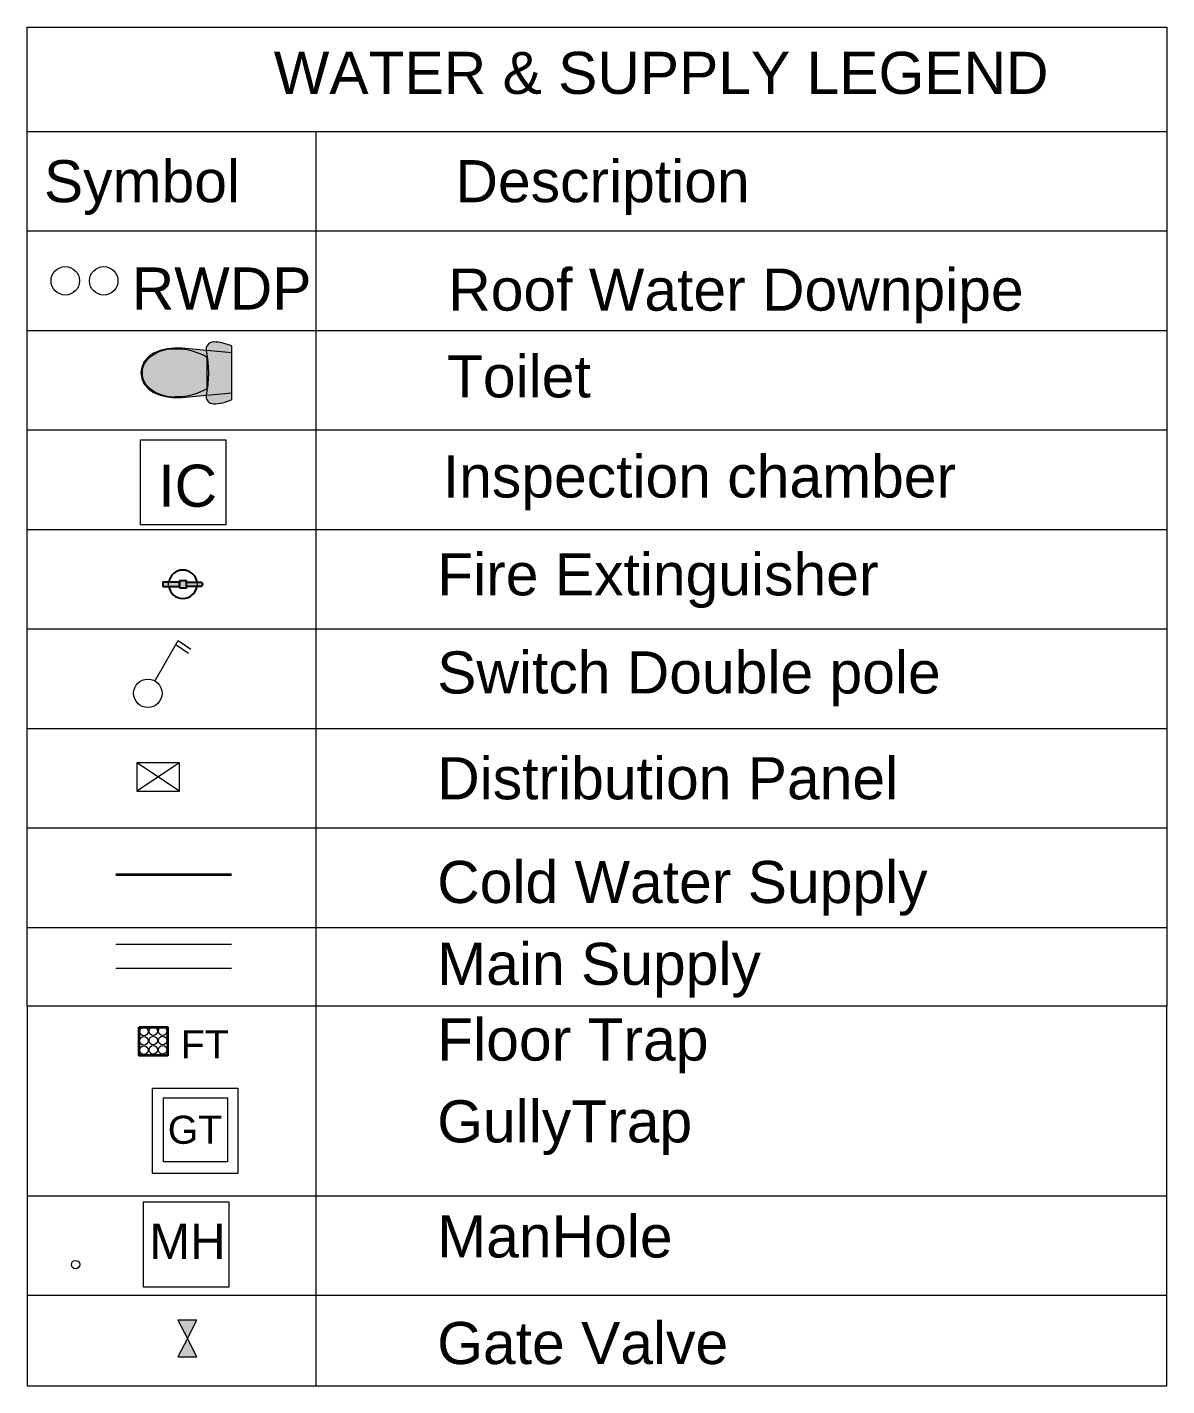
# Model space of a CAD drawing. Header units: millimetres. Extents: x 0.6 to 15.5, y 0.6 to 11.3.
# Drawn here: x 12.376 to 15.532, y 5.178 to 8.941 of the extents above; entities that cross this region are included whole.
import ezdxf

# ---------------------------------------------------------------- set-up
doc = ezdxf.new("R2010")
doc.units = ezdxf.units.MM
doc.layers.add('PDF_Geometry', color=7, linetype='Continuous', true_color=0x029e21)
doc.layers.add('PDF_Solid Fills', color=7, linetype='Continuous', true_color=0xffffff)
doc.layers.add('PDF_Text', color=7, linetype='Continuous')
doc.styles.add('PDF Arial-BoldMT', font='arial.ttf')

msp = doc.modelspace()

# ---------------------------------------------------------------- hatches: boundary and pattern name
at = {"layer": 'PDF_Solid Fills', "transparency": 33554559}
for points in [[(12.9423, 8.0568), (12.9423, 7.9098), (12.9364, 7.907), (12.9303, 7.9045), (12.9241, 7.9024), (12.9177, 7.9007), (12.9113, 7.8994), (12.9048, 7.8984), (12.8983, 7.8978), (12.8917, 7.8977), (12.8872, 7.8982), (12.8828, 7.8996), (12.879, 7.9021), (12.8757, 7.9052), (12.8732, 7.9091), (12.8717, 7.9134), (12.871, 7.9179), (12.8715, 7.9225), (12.8741, 7.9375), (12.876, 7.9527), (12.8772, 7.968), (12.8776, 7.9833), (12.8772, 7.9986), (12.876, 8.0139), (12.8741, 8.029), (12.8715, 8.0441), (12.871, 8.0487), (12.8717, 8.0532), (12.8732, 8.0575), (12.8757, 8.0613), (12.879, 8.0645), (12.8828, 8.0669), (12.8872, 8.0684), (12.8917, 8.0689), (12.8983, 8.0687), (12.9048, 8.0681), (12.9113, 8.0672), (12.9177, 8.0658), (12.9241, 8.0641), (12.9303, 8.0621), (12.9364, 8.0596)], [(12.7638, 8.05), (12.784, 8.0521), (12.8043, 8.0515), (12.9423, 8.0388), (12.9423, 7.9278), (12.8043, 7.915), (12.784, 7.9144), (12.7638, 7.9166), (12.7442, 7.9215), (12.7257, 7.929), (12.7111, 7.939), (12.6998, 7.952), (12.6928, 7.9671), (12.6903, 7.9833), (12.6928, 7.9994), (12.6998, 8.0145), (12.7111, 8.0275), (12.7257, 8.0376), (12.7442, 8.0451)], [(12.7517, 7.3918), (12.7517, 7.4036), (12.797, 7.4036), (12.797, 7.4076), (12.8167, 7.4076), (12.8167, 7.4025), (12.8572, 7.4025), (12.8606, 7.4011), (12.8619, 7.3977), (12.8606, 7.3944), (12.8572, 7.393), (12.8167, 7.393), (12.8167, 7.3879), (12.797, 7.3879), (12.797, 7.3918)]]:
    msp.add_hatch(color=256, dxfattribs=at).paths.add_polyline_path(points)

# ---------------------------------------------------------------- linework, layer by layer
at = {"layer": 'PDF_Geometry', "color": 7, "lineweight": 13}
for points in [[(12.3755, 8.9407), (15.532, 8.9407), (15.532, 6.2292), (12.3755, 6.2292)], [(12.6892, 7.7982), (12.9254, 7.7982), (12.9254, 7.562), (12.6892, 7.562)], [(12.7225, 6.0025), (12.9587, 6.0025), (12.9587, 5.7662), (12.7225, 5.7662)], [(12.753, 5.9752), (12.9302, 5.9752), (12.9302, 5.798), (12.753, 5.798)], [(12.6977, 5.6876), (12.9339, 5.6876), (12.9339, 5.4514), (12.6977, 5.4514)], [(12.8458, 5.3595), (12.7925, 5.3595), (12.8192, 5.3089)], [(12.7925, 5.2583), (12.8458, 5.2583), (12.8192, 5.3089)]]:
    msp.add_lwpolyline(points, close=True, dxfattribs=at)
for points in [[(12.3755, 8.652), (15.532, 8.652)], [(13.1753, 8.652), (13.1753, 5.1779)], [(12.3755, 8.3764), (15.532, 8.3764)], [(12.3755, 8.1008), (15.532, 8.1008)], [(12.3755, 7.8252), (15.532, 7.8252)], [(12.3755, 7.5496), (15.532, 7.5496)], [(12.3755, 7.274), (15.532, 7.274)], [(12.3755, 6.9984), (15.532, 6.9984)], [(12.3755, 6.7228), (15.532, 6.7228)], [(12.3755, 6.4472), (15.532, 6.4472)], [(12.621, 6.4009), (12.9416, 6.4009)], [(12.621, 6.3342), (12.9416, 6.3342)], [(12.3755, 6.2292), (12.3755, 5.1779), (15.532, 5.1779), (15.532, 6.2292)], [(12.3755, 5.7038), (15.532, 5.7038)], [(12.3755, 5.4287), (15.532, 5.4287)]]:
    msp.add_lwpolyline(points, dxfattribs=at)
at = {"layer": 'PDF_Geometry', "color": 6, "lineweight": 20}
for points in [[(12.9423, 8.0568), (12.9364, 8.0596), (12.9303, 8.0621), (12.9241, 8.0641), (12.9177, 8.0658), (12.9113, 8.0672), (12.9048, 8.0681), (12.8983, 8.0687), (12.8917, 8.0689), (12.8872, 8.0684), (12.8828, 8.0669), (12.879, 8.0645), (12.8757, 8.0613), (12.8732, 8.0575), (12.8717, 8.0532), (12.871, 8.0487), (12.8715, 8.0441), (12.8741, 8.029), (12.876, 8.0139), (12.8772, 7.9986), (12.8776, 7.9833), (12.8772, 7.968), (12.876, 7.9527), (12.8741, 7.9375), (12.8715, 7.9225), (12.871, 7.9179), (12.8717, 7.9134), (12.8732, 7.9091), (12.8757, 7.9052), (12.879, 7.9021), (12.8828, 7.8996), (12.8872, 7.8982), (12.8917, 7.8977), (12.8983, 7.8978), (12.9048, 7.8984), (12.9113, 7.8994), (12.9177, 7.9007), (12.9241, 7.9024), (12.9303, 7.9045), (12.9364, 7.907), (12.9423, 7.9098)], [(12.7638, 8.05), (12.7442, 8.0451), (12.7257, 8.0376), (12.7111, 8.0275), (12.6998, 8.0145), (12.6928, 7.9994), (12.6903, 7.9833), (12.6928, 7.9671), (12.6998, 7.952), (12.7111, 7.939), (12.7257, 7.929), (12.7442, 7.9215), (12.7638, 7.9166), (12.784, 7.9144), (12.8043, 7.915), (12.9423, 7.9278), (12.9423, 8.0388), (12.8043, 8.0515), (12.784, 8.0521)]]:
    msp.add_lwpolyline(points, close=True, dxfattribs=at)
msp.add_lwpolyline([(12.7043, 7.9514, 0.214495), (12.78, 7.9173, 0.014302), (12.7856, 7.9175, 0.005887), (12.7896, 7.9174, 0.133169), (12.8742, 7.9404), (12.8742, 7.9833), (12.8742, 8.0262, 0.133169), (12.7896, 8.0491, 0.005887), (12.7856, 8.0491, 0.014302), (12.78, 8.0492, 0.214467), (12.7043, 8.0152, 0.157337), (12.6937, 7.9833), (12.6937, 7.9833, 0.157337)], format="xyb", close=True, dxfattribs=at)
for points in [[(12.7043, 8.0152), (12.7043, 8.0152)], [(12.7856, 8.049), (12.7856, 8.049)], [(12.7043, 7.9514), (12.7043, 7.9514)], [(12.8742, 7.9404), (12.8742, 7.9404)], [(12.7856, 7.9175), (12.7856, 7.9175)]]:
    msp.add_lwpolyline(points, dxfattribs=at)
at = {"layer": 'PDF_Geometry', "color": 216, "lineweight": 25, "true_color": 0x800080}
for points in [[(12.8459, 7.4025, 0.379201), (12.8068, 7.4371, 0.370934), (12.7679, 7.4036)], [(12.7679, 7.3918, 0.370934), (12.8068, 7.3584, 0.379201), (12.8459, 7.393)], [(12.8167, 7.393), (12.8572, 7.393, 0.415691), (12.8619, 7.3977, 0.415691), (12.8572, 7.4025), (12.8167, 7.4025)]]:
    msp.add_lwpolyline(points, format="xyb", dxfattribs=at)
for points in [[(12.7517, 7.3918), (12.797, 7.3918), (12.797, 7.4036), (12.7517, 7.4036)], [(12.797, 7.3879), (12.8167, 7.3879), (12.8167, 7.4076), (12.797, 7.4076)]]:
    msp.add_lwpolyline(points, close=True, dxfattribs=at)
at = {"layer": 'PDF_Geometry', "color": 8, "lineweight": 15, "true_color": 0x7f7f7f}
for points in [[(12.7294, 7.1299), (12.794, 7.2418), (12.8287, 7.2178)], [(12.7875, 7.2306), (12.8222, 7.2066)], [(12.7975, 6.8249), (12.6794, 6.9036)], [(12.7975, 6.9036), (12.6794, 6.8249)]]:
    msp.add_lwpolyline(points, dxfattribs=at)
msp.add_lwpolyline([(12.7975, 6.8249), (12.7975, 6.9036), (12.6794, 6.9036), (12.6794, 6.8249)], close=True, dxfattribs=at)
at = {"layer": 'PDF_Geometry', "color": 5, "lineweight": 35}
msp.add_lwpolyline([(12.621, 6.5943), (12.9416, 6.5943)], dxfattribs=at)
msp.add_lwpolyline([(12.6858, 6.1716), (12.7645, 6.1716), (12.7645, 6.0928), (12.6858, 6.0928)], close=True, dxfattribs=at)
at = {"layer": 'PDF_Geometry', "color": 7, "lineweight": 13}
for centre, radius in [((12.481, 8.2382), 0.0394), ((12.5876, 8.2382), 0.0394), ((12.7248, 6.1597), 0.0118), ((12.7508, 6.1597), 0.0118), ((12.699, 6.1589), 0.0118), ((12.699, 6.1333), 0.0118), ((12.7248, 6.134), 0.0118), ((12.7508, 6.1341), 0.0118), ((12.699, 6.1076), 0.0118), ((12.7248, 6.1084), 0.0118), ((12.7508, 6.1084), 0.0118), ((12.5097, 5.5136), 0.0118)]:
    msp.add_circle(centre, radius, dxfattribs=at)
at = {"layer": 'PDF_Geometry', "color": 7, "lineweight": 0}
msp.add_circle((12.8068, 7.3977), 0.0394, dxfattribs=at)
at = {"layer": 'PDF_Geometry', "color": 8, "lineweight": 15, "true_color": 0x7f7f7f}
msp.add_circle((12.7097, 7.0959), 0.0394, dxfattribs=at)
at = {"layer": 'PDF_Solid Fills', "lineweight": 0, "transparency": 33554559}
for points in [[(12.8192, 5.3089), (12.7925, 5.3595), (12.8458, 5.3595)], [(12.8192, 5.3089), (12.8458, 5.2583), (12.7925, 5.2583)]]:
    msp.add_solid(points, dxfattribs=at)

# ---------------------------------------------------------------- texts
at = {"layer": 'PDF_Text', "color": 173, "true_color": 0x5555ff, "attachment_point": 4, "style": 'PDF Arial-BoldMT'}
for s, insert, char_height in [('WATER & SUPPLY LEGEND', (13.0587, 8.8134), 0.116625), ('Symbol', (12.4219, 8.4966), 0.11663), ('Description', (13.5618, 8.4966), 0.116625), ('Roof Water Downpipe', (13.5418, 8.1963), 0.116625), ('RWDP', (12.6652, 8.217), 0.11663), ('Toilet', (13.5382, 7.9728), 0.11663), ('Inspection chamber', (13.5267, 7.6788), 0.116625), ('Fire Extinguisher', (13.5112, 7.4078), 0.116625), ('Switch Double pole', (13.5112, 7.1361), 0.116625), ('Distribution Panel', (13.5112, 6.8597), 0.116625), ('Cold Water Supply', (13.5112, 6.5557), 0.116625), ('Main Supply', (13.5112, 6.329), 0.116625), ('Floor Trap', (13.5112, 6.1193), 0.11663), ('GullyTrap', (13.5112, 5.8928), 0.11663), ('ManHole', (13.5112, 5.5908), 0.11663), ('MH', (12.7139, 5.5781), 0.09719), ('Gate Valve', (13.5112, 5.2956), 0.11663)]:
    msp.add_mtext(s, dxfattribs=dict(at, insert=insert, char_height=char_height))
at = {"layer": 'PDF_Text', "attachment_point": 4, "style": 'PDF Arial-BoldMT'}
for s, insert, char_height in [('IC', (12.7386, 7.6699), 0.11663), ('FT', (12.8013, 6.1239), 0.07775), ('GT', (12.7649, 5.8865), 0.07775)]:
    msp.add_mtext(s, dxfattribs=dict(at, insert=insert, char_height=char_height))

doc.saveas('drawing.dxf')
